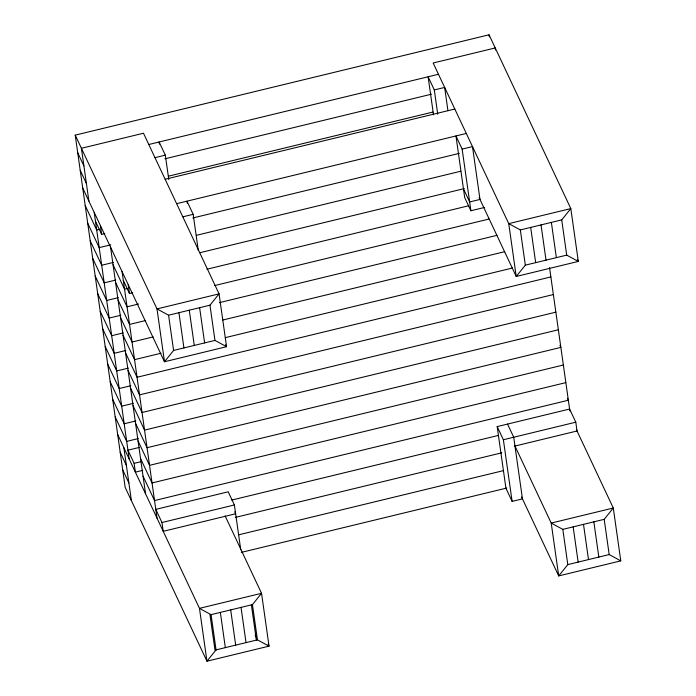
<?xml version="1.0" encoding="UTF-8"?>
<svg xmlns="http://www.w3.org/2000/svg" width="696" height="696" viewBox="0 0 696 696"><rect width="100%" height="100%" fill="white"/><g stroke="black" fill="none" stroke-linecap="round" stroke-linejoin="round"><path stroke-width="1.04" d="M88.905 201.127L81.406 148.283L143.48 133.232L219.066 293.86L226.557 346.704L214.968 340.405L173.582 350.445L164.491 361.755L82.711 187.981M225.643 344.746L226.557 346.704L164.491 361.755L156.992 308.911L168.589 315.21L209.966 305.179L219.066 293.86L156.992 308.911L75.22 135.137L489.036 34.8L570.816 208.583L578.306 261.426L516.232 276.469L479.1 197.568M117.694 434.574L199.465 608.356L261.539 593.305L269.039 646.149L257.442 639.85L214.994 650.142L210.001 614.916L252.448 604.624L261.539 593.305L225.13 515.927M577.384 259.46L578.306 261.426L566.709 255.127L525.332 265.159L516.232 276.469L508.741 223.633L433.156 62.997L495.221 47.954L495.526 50.069M561.716 219.893L570.816 208.583L508.741 223.633L520.33 229.932L561.716 219.893L566.709 255.127M576.418 429.667L613.289 508.019L620.78 560.863L609.191 554.564L567.805 564.604L558.705 575.914L521.582 497.014M620.78 560.863L558.705 575.914L551.215 523.07L562.812 529.369L604.189 519.338L613.289 508.019L551.215 523.07L514.805 445.701M148.787 144.507L438.454 74.272M154.973 157.661L165.317 155.147L168.789 179.594M433.512 114.831L428.11 76.778L434.304 89.932L444.648 87.426L447.946 110.673M164.978 158.801L431.476 94.186M168.528 176.158L432.921 112.056M165.135 179.264L454.81 109.028M176.627 203.684L466.303 133.449M99.876 229.245L96.701 230.011L85.216 205.59M95.456 221.206L101.642 234.361L104.8 233.595M182.822 216.839L193.166 214.325L198.29 250.464M484.538 207.451L470.896 210.757L464.702 197.612L455.958 135.964L462.144 149.109L472.497 146.604L479.988 199.447L469.643 201.953L463.458 188.807M192.827 217.978L459.325 153.364M110.812 244.809L99.206 247.628L87.713 223.207M196.376 235.335L460.769 171.233M113.317 262.427L101.703 265.246L90.21 240.816M199.926 252.7L464.319 188.59M115.814 280.044L104.2 282.854L92.707 258.433M127.716 288.422L124.549 289.197L113.056 264.767M206.895 269.23L468.695 205.755M123.305 280.384L129.491 293.538L132.649 292.772M118.311 297.653L106.697 300.472L95.204 276.051M138.661 303.995L127.055 306.805L115.562 282.385M214.672 285.56L489.14 219.014M120.808 315.271L109.194 318.089L97.701 293.66M145.386 320.586L129.552 324.423L118.059 300.002M219.284 302.664L496.918 235.352M123.305 332.888L111.699 335.698L100.207 311.277M153.163 336.916L132.049 342.04L120.556 317.611M222.833 320.021L504.696 251.682M125.811 350.497L114.196 353.316L102.703 328.895M160.941 353.255L134.546 359.649L123.053 335.228M225.33 337.638L512.473 268.021M128.308 368.114L116.693 370.933L105.2 346.504M550.867 276.93L137.042 377.267L125.55 352.846M130.804 385.732L119.19 388.542L107.697 364.121M553.363 294.547L139.539 394.876L128.047 370.455M133.301 403.341L121.687 406.16L110.194 381.739M555.86 312.156L142.045 412.493L130.552 388.072M135.798 420.958L124.192 423.768L112.7 399.347M558.357 329.774L144.542 430.111L133.049 405.681M138.295 438.567L126.689 441.386L115.197 416.965M139.478 447.397L127.934 450.19L134.128 463.345L135.372 472.149L142.741 470.365M134.128 463.345L141.471 461.561M563.36 365L149.536 465.337L138.043 440.916M565.857 382.617L152.032 482.954L140.54 458.525M507.532 424.09L513.718 437.236L522.461 498.893L512.117 501.398L505.931 488.244L497.188 426.596L569.606 409.039L575.792 422.194L577.036 430.998L514.97 446.049M231.742 500.067L498.249 435.452M234.387 504.965L228.201 491.811L155.782 509.376L161.968 522.522L234.387 504.965L240.738 549.71M497.188 426.596L503.373 439.75L575.792 422.194M235.3 517.424L501.799 452.809M238.85 534.78L503.243 470.679M241.347 552.398L506.792 488.035M559.941 345.433L560.854 347.391L147.039 447.719L135.546 423.298M567.431 398.277L568.354 400.235L154.538 500.563L143.045 476.142M165.317 155.147L159.132 142.001L159.428 144.124M193.166 214.325L186.98 201.179L187.276 203.302M77.717 152.746L83.903 165.9M80.214 170.363L86.4 183.518M234.752 511.891L235.64 513.77L163.221 531.326L161.968 522.522M268.117 644.192L269.039 646.149L206.964 661.2L125.184 487.418L75.22 135.137M255.136 634.952L257.442 639.85L252.448 604.624M120.191 452.191L126.376 465.346M122.687 469.809L128.882 482.954M604.189 519.338L609.191 554.564M551.371 222.407L556.365 257.633M593.845 521.843L598.838 557.078M549.544 267.603L569.876 410.997M541.027 224.912L546.021 260.139M583.5 524.358L588.494 559.584M530.683 227.418L535.676 262.653M573.156 526.863L578.15 562.09M520.33 229.932L525.332 265.159M562.812 529.369L567.805 564.604M489.036 34.8L489.332 36.871M462.144 149.109L470.896 210.757M503.373 439.75L512.117 501.398M434.304 89.932L437.749 114.24M209.966 305.179L214.968 340.405M251.378 604.885L256.372 640.111M199.621 307.684L204.624 342.919M241.034 607.39L246.027 642.617M189.277 310.199L194.271 345.425M230.689 609.896L235.683 645.122M178.933 312.704L183.927 347.93M220.345 612.402L225.339 647.637M168.589 315.21L173.582 350.445M128.238 284.734L129.491 293.538M122.052 271.579L157.035 518.181M110.56 247.158L145.542 493.76M100.398 225.547L101.642 234.361M94.204 212.402L129.186 459.003M123.879 447.728L131.379 500.572M216.056 649.881L206.964 661.2L199.465 608.356L211.062 614.655L216.056 649.881"/></g></svg>
